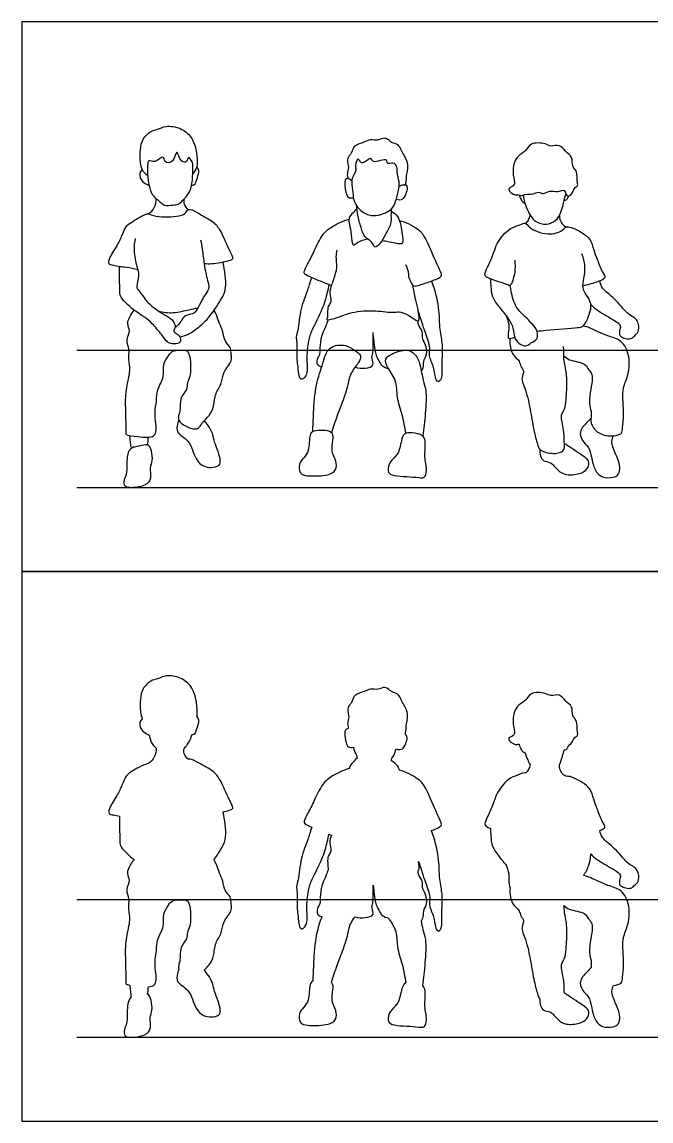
# Model space of a CAD drawing. Header units: millimetres. Extents: x 11.2 to 50.9, y -0.3 to 14.1.
# Drawn here: x 36.813 to 38.558, y 4.306 to 7.354 of the extents above; entities that cross this region are included whole.
import ezdxf

# ---------------------------------------------------------------- set-up
doc = ezdxf.new("R2010")
doc.units = ezdxf.units.MM
for name, color, linetype, true_color in [('AG-DIAGRAM', 7, 'Continuous', 0xfecc66), ('AG-GUIDE', 7, 'Continuous', 0xcccccc), ('AG-OUTLINE', 7, 'Continuous', 0x8000ff), ('AG-PEOPLE', 7, 'Continuous', 0x66ccff), ('X-VPRT', 6, 'Continuous', 0xff00ff)]:
    doc.layers.add(name, color=color, linetype=linetype, true_color=true_color)

msp = doc.modelspace()

# ---------------------------------------------------------------- linework, layer by layer
at = {"layer": 'AG-DIAGRAM'}
for p, q in [((36.9651, 6.0628), (42.6784, 6.0628)), ((36.9651, 4.5388), (42.6784, 4.5388))]:
    msp.add_line(p, q, dxfattribs=at)
at = {"layer": 'AG-GUIDE'}
for p, q in [((36.9651, 6.4438), (42.6784, 6.4438)), ((36.9651, 4.9198), (42.6784, 4.9198))]:
    msp.add_line(p, q, dxfattribs=at)
at = {"layer": 'AG-OUTLINE'}
for points, knots in [([(37.2977, 5.429), (37.2988, 5.4329), (37.3, 5.4437), (37.2965, 5.4775), (37.2842, 5.5125), (37.2537, 5.5373), (37.2127, 5.5438), (37.1895, 5.5312), (37.1695, 5.5286), (37.1457, 5.5053), (37.1409, 5.4765), (37.1392, 5.4447), (37.1441, 5.4267), (37.1466, 5.421)], [-3.782574, -3.782574, -3.782574, -3.782574, -3.591332, -3.237391, -2.87205, -2.503708, -2.126818, -1.827136, -1.562789, -1.231981, -0.908127, -0.549742, -0.329554, -0.329554, -0.329554, -0.329554]), ([(37.8759, 5.3785), (37.8767, 5.3817), (37.8785, 5.3881), (37.8787, 5.409), (37.8836, 5.4215), (37.882, 5.447), (37.8711, 5.4599), (37.8655, 5.4743), (37.8566, 5.4917), (37.8393, 5.4951), (37.8341, 5.5), (37.8186, 5.5132), (37.8008, 5.5001), (37.7786, 5.5066), (37.7635, 5.4957), (37.7342, 5.4902), (37.7289, 5.4687), (37.723, 5.4617), (37.7131, 5.4477), (37.7224, 5.4259), (37.7146, 5.4104), (37.7172, 5.3999), (37.7187, 5.395)], [-4.845303, -4.845303, -4.845303, -4.845303, -4.657264, -4.393961, -4.169919, -3.880712, -3.639126, -3.407072, -3.150603, -2.915829, -2.753703, -2.50971, -2.249322, -1.97958, -1.727648, -1.416131, -1.156879, -0.97655, -0.746001, -0.469339, -0.230647, 0, 0, 0, 0]), ([(38.3302, 5.3482), (38.3401, 5.3542), (38.3426, 5.3702), (38.3576, 5.3749), (38.3511, 5.3905), (38.3554, 5.4146), (38.3371, 5.4292), (38.3423, 5.4566), (38.3194, 5.4696), (38.306, 5.4923), (38.2786, 5.4826), (38.2658, 5.4942), (38.2217, 5.4968), (38.2124, 5.4703), (38.1819, 5.458), (38.1714, 5.414), (38.1813, 5.3861), (38.1775, 5.3731), (38.1541, 5.3673), (38.1813, 5.3465), (38.1888, 5.3514), (38.1918, 5.3508)], [-5.664921, -5.664921, -5.664921, -5.664921, -5.392186, -5.183311, -4.960277, -4.669351, -4.396467, -4.104273, -3.808198, -3.516708, -3.226038, -2.977277, -2.604825, -2.309432, -1.980004, -1.58843, -1.264408, -1.05933, -0.827809, -0.536085, -0.342319, -0.342319, -0.342319, -0.342319]), ([(37.2836, 5.3768), (37.2937, 5.3785), (37.2955, 5.3896), (37.3036, 5.4071), (37.3043, 5.4206), (37.2977, 5.429)], [0, 0, 0, 0, 0.329016, 0.757953, 1.130801, 1.130801, 1.130801, 1.130801]), ([(37.1466, 5.421), (37.1383, 5.4139), (37.1389, 5.3974), (37.148, 5.3842), (37.1657, 5.3763)], [0, 0, 0, 0, 0.496458, 1.035348, 1.035348, 1.035348, 1.035348]), ([(37.7187, 5.395), (37.7092, 5.3931), (37.7075, 5.3805), (37.7113, 5.3561), (37.7167, 5.3416), (37.7279, 5.3413), (37.7324, 5.3423)], [0.223399, 0.223399, 0.223399, 0.223399, 0.472793, 0.820338, 1.070205, 1.321319, 1.321319, 1.321319, 1.321319]), ([(37.1657, 5.3763), (37.1676, 5.3672), (37.1702, 5.3544), (37.1812, 5.3434), (37.1849, 5.3401)], [-1.1493438, -1.1493438, -1.1493438, -1.1493438, -0.835923, -0.6880699, -0.6880699, -0.6880699, -0.6880699]), ([(37.2628, 5.3392), (37.2654, 5.342), (37.2749, 5.3533), (37.2801, 5.3621), (37.2836, 5.3768)], [-5.5698256, -5.5698256, -5.5698256, -5.5698256, -5.4456988, -5.0950611, -5.0950611, -5.0950611, -5.0950611]), ([(37.8509, 5.338), (37.8674, 5.332), (37.8765, 5.3494), (37.8817, 5.3639), (37.8817, 5.3747), (37.8759, 5.3785)], [-1.443691, -1.443691, -1.443691, -1.443691, -1.013698, -0.6317, -0.320179, -0.320179, -0.320179, -0.320179]), ([(37.1849, 5.3401), (37.1851, 5.3318), (37.182, 5.3145), (37.1705, 5.3021), (37.164, 5.2974)], [-0.59483, -0.59483, -0.59483, -0.59483, -0.2945496, 0, 0, 0, 0]), ([(37.2734, 5.3093), (37.2687, 5.3133), (37.2613, 5.3243), (37.2618, 5.3345), (37.2628, 5.3392)], [-0.4864304, -0.4864304, -0.4864304, -0.4864304, -0.227771, 0, 0, 0, 0]), ([(37.7324, 5.3423), (37.7326, 5.3414), (37.734, 5.3333), (37.737, 5.3255), (37.742, 5.3187)], [-1.9935633, -1.9935633, -1.9935633, -1.9935633, -1.958557, -1.6760605, -1.6760605, -1.6760605, -1.6760605]), ([(37.8385, 5.3123), (37.8447, 5.3183), (37.8473, 5.3261), (37.8504, 5.3361), (37.8509, 5.338)], [-0.6115388, -0.6115388, -0.6115388, -0.6115388, -0.3280398, -0.2648799, -0.2648799, -0.2648799, -0.2648799]), ([(38.1918, 5.3508), (38.193, 5.346), (38.197, 5.3376), (38.2025, 5.3288), (38.2062, 5.3284), (38.2078, 5.3283)], [0, 0, 0, 0, 0.2270829, 0.4103422, 0.5398018, 0.5398018, 0.5398018, 0.5398018]), ([(38.3039, 5.2936), (38.312, 5.3126), (38.3145, 5.3257), (38.3168, 5.3354), (38.3169, 5.3357)], [1.5988351, 1.5988351, 1.5988351, 1.5988351, 2.0406293, 2.0572109, 2.0572109, 2.0572109, 2.0572109]), ([(38.3169, 5.3357), (38.3188, 5.3355), (38.3233, 5.3356), (38.3274, 5.3425), (38.3294, 5.3462), (38.3302, 5.3482)], [0, 0, 0, 0, 0.1427889, 0.3037351, 0.4549068, 0.4549068, 0.4549068, 0.4549068]), ([(37.3709, 5.1638), (37.3766, 5.165), (37.3899, 5.168), (37.4021, 5.1728), (37.386, 5.198), (37.3651, 5.2517), (37.3446, 5.2759), (37.3236, 5.2871), (37.2988, 5.3018), (37.2795, 5.3116), (37.2734, 5.3093)], [-6.768325, -6.768325, -6.768325, -6.768325, -6.623519, -6.40362, -6.106938, -5.634328, -5.295969, -5.00789, -4.669444, -4.375644, -4.375644, -4.375644, -4.375644]), ([(37.7423, 5.312), (37.7383, 5.3086), (37.7315, 5.3012), (37.7227, 5.2919), (37.7202, 5.2832)], [0, 0, 0, 0, 0.2569661, 0.5324041, 0.5324041, 0.5324041, 0.5324041]), ([(37.8603, 5.2787), (37.8587, 5.2834), (37.8539, 5.2934), (37.8443, 5.3013), (37.8381, 5.3049)], [-0.4419977, -0.4419977, -0.4419977, -0.4419977, -0.2752986, 0, 0, 0, 0]), ([(38.2078, 5.3283), (38.21, 5.3211), (38.2148, 5.309), (38.2205, 5.2979), (38.2232, 5.2936)], [0.1917462, 0.1917462, 0.1917462, 0.1917462, 0.3921904, 0.5369844, 0.5369844, 0.5369844, 0.5369844]), ([(37.164, 5.2974), (37.1459, 5.2923), (37.1139, 5.2743), (37.1012, 5.2635), (37.0913, 5.2395), (37.0793, 5.2122), (37.0573, 5.1801), (37.0504, 5.1569), (37.0672, 5.1549), (37.078, 5.152), (37.0837, 5.1511)], [-3.194095, -3.194095, -3.194095, -3.194095, -2.758805, -2.481193, -2.165146, -1.801553, -1.386381, -1.106704, -0.876153, -0.601139, -0.601139, -0.601139, -0.601139]), ([(37.7202, 5.2832), (37.7041, 5.279), (37.6736, 5.264), (37.645, 5.2416), (37.6239, 5.1948), (37.6065, 5.1605), (37.595, 5.1382), (37.5956, 5.1307), (37.6083, 5.1245), (37.6166, 5.1209)], [-2.754873, -2.754873, -2.754873, -2.754873, -2.336852, -1.981956, -1.563034, -1.184058, -0.901021, -0.74564, -0.537655, -0.537655, -0.537655, -0.537655]), ([(37.9489, 5.1115), (37.9606, 5.1156), (37.9797, 5.1225), (37.9737, 5.1393), (37.9599, 5.1668), (37.9334, 5.2337), (37.9119, 5.2559), (37.8781, 5.2747), (37.8603, 5.2787)], [1.636246, 1.636246, 1.636246, 1.636246, 1.956243, 2.162777, 2.498437, 2.996249, 3.333527, 3.771346, 3.771346, 3.771346, 3.771346]), ([(38.2232, 5.2936), (38.222, 5.289), (38.2183, 5.2802), (38.2134, 5.274), (38.2107, 5.2712)], [-0.4256989, -0.4256989, -0.4256989, -0.4256989, -0.2023702, 0, 0, 0, 0]), ([(38.3244, 5.2618), (38.3207, 5.2629), (38.3131, 5.2662), (38.3055, 5.2798), (38.304, 5.2889), (38.3039, 5.2936)], [-0.6508971, -0.6508971, -0.6508971, -0.6508971, -0.4487711, -0.2208544, 0, 0, 0, 0]), ([(38.2107, 5.2712), (38.2054, 5.2729), (38.1934, 5.2659), (38.1667, 5.2592), (38.147, 5.2379), (38.1296, 5.2157), (38.1227, 5.1913), (38.1055, 5.1511), (38.0945, 5.1301), (38.0994, 5.1235), (38.1125, 5.117)], [-3.802528, -3.802528, -3.802528, -3.802528, -3.556315, -3.224885, -2.888102, -2.561561, -2.24241, -1.82261, -1.531818, -1.321616, -1.321616, -1.321616, -1.321616]), ([(38.4161, 5.1116), (38.4262, 5.116), (38.4335, 5.1207), (38.4208, 5.1389), (38.4083, 5.1723), (38.3989, 5.1975), (38.3907, 5.2286), (38.3675, 5.2454), (38.34, 5.26), (38.3279, 5.2626), (38.3244, 5.2618)], [-7.437374, -7.437374, -7.437374, -7.437374, -7.231304, -6.972313, -6.603247, -6.281144, -5.947411, -5.623596, -5.274708, -5.075808, -5.075808, -5.075808, -5.075808]), ([(37.3455, 5.0301), (37.3522, 5.0395), (37.3671, 5.0623), (37.378, 5.0854), (37.379, 5.1189), (37.3735, 5.1482), (37.3714, 5.1607), (37.3709, 5.1638)], [1.217147, 1.217147, 1.217147, 1.217147, 1.477963, 1.812908, 2.154382, 2.510167, 2.636803, 2.636803, 2.636803, 2.636803]), ([(37.0837, 5.1511), (37.0834, 5.1438), (37.0826, 5.1297), (37.0845, 5.089), (37.0831, 5.0655), (37.1102, 5.0413), (37.1237, 5.0309)], [-7.505659, -7.505659, -7.505659, -7.505659, -7.224566, -6.848751, -6.555649, -6.151472, -6.151472, -6.151472, -6.151472]), ([(37.6166, 5.1209), (37.612, 5.1063), (37.6051, 5.082), (37.5854, 5.0367), (37.5809, 4.9762), (37.5733, 4.9569), (37.5773, 4.9393), (37.5749, 4.9072), (37.5789, 4.8718), (37.583, 4.831), (37.6074, 4.8501), (37.6013, 4.8938), (37.606, 4.9454), (37.617, 4.9767), (37.6472, 5.0325), (37.6587, 5.0747), (37.6631, 5.0945), (37.6643, 5.1013)], [-5.463377, -5.463377, -5.463377, -5.463377, -5.180614, -4.729973, -4.261245, -3.994749, -3.749494, -3.41153, -3.025686, -2.693296, -2.44228, -2.038315, -1.604623, -1.255703, -0.776192, -0.349937, -0.12755, -0.12755, -0.12755, -0.12755]), ([(37.6711, 5.0987), (37.6689, 5.0924), (37.6641, 5.0768), (37.6727, 5.0576), (37.6654, 5.046), (37.659, 5.034), (37.6615, 5.017), (37.6624, 5.0041)], [1.193562, 1.193562, 1.193562, 1.193562, 1.500257, 1.816495, 2.059359, 2.318442, 2.651909, 2.651909, 2.651909, 2.651909]), ([(37.9127, 5.0258), (37.9196, 5.0069), (37.9305, 4.9702), (37.9476, 4.9271), (37.9398, 4.9042), (37.957, 4.8723), (37.9582, 4.8462), (37.9659, 4.8297), (37.9769, 4.8379), (37.9776, 4.8565), (37.9777, 4.8997), (37.9801, 4.9354), (37.9699, 4.9785), (37.9709, 5.0393), (37.9575, 5.0877), (37.9489, 5.1115)], [-4.540504, -4.540504, -4.540504, -4.540504, -4.080336, -3.688314, -3.411104, -3.065277, -2.751419, -2.533946, -2.367832, -2.085377, -1.693403, -1.361638, -0.978447, -0.515524, 0, 0, 0, 0]), ([(38.1125, 5.117), (38.1128, 5.1098), (38.1138, 5.0903), (38.1158, 5.0681), (38.1351, 5.0397), (38.1501, 5.0232), (38.1564, 5.0151)], [0.522916, 0.522916, 0.522916, 0.522916, 0.700472, 1.005331, 1.34049, 1.644088, 1.644088, 1.644088, 1.644088]), ([(38.3909, 5.0465), (38.3964, 5.0411), (38.4068, 5.0304), (38.4496, 5.0064), (38.4665, 4.9964), (38.4749, 4.987), (38.4705, 4.9741), (38.4694, 4.9615), (38.4776, 4.9551), (38.4914, 4.9506), (38.5053, 4.9513), (38.5126, 4.9602), (38.5248, 4.97), (38.5243, 4.9917), (38.5184, 5.0038), (38.5076, 5.0133), (38.4896, 5.0217), (38.4593, 5.0634), (38.4212, 5.0888), (38.4177, 5.1047), (38.4161, 5.1116)], [0, 0, 0, 0, 0.285631, 0.697802, 0.965226, 1.155512, 1.367767, 1.571126, 1.750004, 1.976939, 2.190148, 2.385234, 2.612996, 2.878528, 3.094968, 3.309922, 3.567784, 3.994398, 4.39272, 4.665615, 4.665615, 4.665615, 4.665615]), ([(37.1237, 5.0309), (37.12, 5.0266), (37.114, 5.0179), (37.1003, 4.9922), (37.1152, 4.9741), (37.0981, 4.9472), (37.1117, 4.9224), (37.1059, 4.893), (37.1146, 4.8623), (37.0996, 4.8139), (37.0989, 4.763), (37.1016, 4.6935), (37.0998, 4.6853), (37.107, 4.6836), (37.1118, 4.6829)], [0, 0, 0, 0, 0.246353, 0.551924, 0.816581, 1.128236, 1.434108, 1.753662, 2.087277, 2.500838, 2.955675, 3.445731, 3.596364, 3.74684, 3.74684, 3.74684, 3.74684]), ([(37.3186, 4.7245), (37.3229, 4.7291), (37.3349, 4.7405), (37.3461, 4.7645), (37.3478, 4.8007), (37.3693, 4.8275), (37.3684, 4.8597), (37.398, 4.8883), (37.3919, 4.9131), (37.393, 4.9285), (37.3733, 4.9433), (37.3717, 4.972), (37.3604, 4.9924), (37.3533, 5.0179), (37.3481, 5.0261), (37.3455, 5.0301)], [10.94746, 10.94746, 10.94746, 10.94746, 11.169382, 11.490528, 11.847183, 12.188741, 12.520834, 12.888678, 13.176107, 13.401002, 13.681188, 13.994723, 14.289106, 14.593002, 14.819763, 14.819763, 14.819763, 14.819763]), ([(38.3704, 4.9875), (38.3762, 4.9932), (38.3865, 5.0163), (38.3908, 5.0314), (38.3909, 5.0465)], [4.2413163, 4.2413163, 4.2413163, 4.2413163, 4.6382314, 4.9750269, 4.9750269, 4.9750269, 4.9750269]), ([(37.6624, 5.0041), (37.6608, 4.9986), (37.6561, 4.9846), (37.6459, 4.9661), (37.6394, 4.9353), (37.6409, 4.9084), (37.6336, 4.9008), (37.6292, 4.8775), (37.6401, 4.8739), (37.6443, 4.8727)], [-1.78053, -1.78053, -1.78053, -1.78053, -1.59753, -1.302736, -0.967165, -0.670766, -0.478391, -0.21549, 0, 0, 0, 0]), ([(37.9208, 4.8612), (37.929, 4.8715), (37.9233, 4.8899), (37.9396, 4.9073), (37.9328, 4.9361), (37.922, 4.9541), (37.9265, 4.9713), (37.9105, 4.9903), (37.9118, 4.9976), (37.912, 5.001)], [0, 0, 0, 0, 0.298051, 0.60234, 0.941197, 1.23422, 1.494965, 1.802943, 2.008404, 2.008404, 2.008404, 2.008404]), ([(37.912, 5.001), (37.9154, 5.0022), (37.9146, 5.012), (37.9134, 5.0216), (37.9127, 5.0258)], [5.0505224, 5.0505224, 5.0505224, 5.0505224, 5.2627009, 5.4454538, 5.4454538, 5.4454538, 5.4454538]), ([(38.1564, 5.0151), (38.1611, 5.0005), (38.1661, 4.9859), (38.1618, 4.9672), (38.1673, 4.952)], [1.7436572, 1.7436572, 1.7436572, 1.7436572, 2.1873015, 2.6504248, 2.6504248, 2.6504248, 2.6504248]), ([(38.4542, 4.6822), (38.463, 4.6829), (38.4789, 4.6876), (38.4779, 4.7064), (38.4848, 4.7427), (38.4753, 4.8108), (38.4948, 4.8444), (38.5023, 4.9021), (38.4773, 4.9494), (38.4386, 4.9572), (38.3911, 4.9808), (38.3773, 4.9851), (38.3704, 4.9875)], [3.587189, 3.587189, 3.587189, 3.587189, 3.825921, 4.062343, 4.426234, 4.910417, 5.279375, 5.7216, 6.131842, 6.501036, 6.926839, 7.203446, 7.203446, 7.203446, 7.203446]), ([(37.7368, 4.8722), (37.746, 4.8694), (37.7638, 4.8689), (37.7928, 4.8751), (37.7813, 4.898), (37.7875, 4.911), (37.7867, 4.9402), (37.7872, 4.9546), (37.7873, 4.96)], [0, 0, 0, 0, 0.318223, 0.598655, 0.852874, 1.07804, 1.411747, 1.608243, 1.608243, 1.608243, 1.608243]), ([(37.7873, 4.96), (37.7888, 4.9467), (37.789, 4.9349), (37.794, 4.9051), (37.805, 4.8871), (37.8107, 4.8756), (37.8232, 4.8697), (37.8295, 4.8688)], [0, 0, 0, 0, 0.255358, 0.580725, 0.842619, 1.049046, 1.308194, 1.308194, 1.308194, 1.308194]), ([(38.1673, 4.952), (38.1664, 4.9459), (38.1661, 4.9336), (38.1716, 4.9065), (38.1946, 4.8906), (38.1948, 4.8749), (38.2089, 4.861), (38.1951, 4.8424), (38.2122, 4.8076), (38.2247, 4.7485), (38.2325, 4.6958), (38.2432, 4.6573), (38.2468, 4.6472), (38.2496, 4.6444)], [0, 0, 0, 0, 0.253102, 0.559057, 0.859774, 1.085564, 1.323756, 1.573746, 1.928134, 2.394483, 2.838335, 3.212193, 3.393918, 3.393918, 3.393918, 3.393918]), ([(37.1635, 4.6782), (37.1698, 4.6785), (37.1862, 4.6824), (37.1849, 4.7178), (37.1802, 4.7448), (37.1868, 4.7799), (37.186, 4.8103), (37.2097, 4.8454), (37.2015, 4.8795), (37.2199, 4.905), (37.2306, 4.9209), (37.2575, 4.9186), (37.2733, 4.9206), (37.2816, 4.8939), (37.281, 4.8464), (37.2704, 4.8295), (37.2719, 4.8089), (37.2493, 4.7895), (37.2525, 4.7525), (37.2484, 4.7416), (37.246, 4.7315), (37.2477, 4.7265)], [4.171092, 4.171092, 4.171092, 4.171092, 4.341007, 4.687041, 5.014448, 5.364763, 5.69558, 6.074454, 6.413648, 6.713755, 6.988724, 7.269752, 7.471458, 7.776438, 8.169861, 8.431336, 8.686153, 9.002183, 9.354643, 9.564713, 9.783305, 9.783305, 9.783305, 9.783305]), ([(38.3179, 4.6603), (38.3166, 4.6757), (38.3183, 4.6983), (38.3047, 4.7391), (38.3218, 4.7562), (38.3242, 4.8111), (38.3255, 4.8531), (38.3174, 4.8823), (38.3162, 4.9039)], [4.336102, 4.336102, 4.336102, 4.336102, 4.702063, 5.099261, 5.391898, 5.850771, 6.276056, 6.683625, 6.683625, 6.683625, 6.683625]), ([(38.3162, 4.9039), (38.3212, 4.8999), (38.3297, 4.8904), (38.3761, 4.8855), (38.381, 4.8684), (38.3942, 4.8581), (38.3964, 4.8334), (38.3878, 4.803), (38.3864, 4.7653), (38.3934, 4.7486), (38.392, 4.7359), (38.3916, 4.7312)], [0, 0, 0, 0, 0.259533, 0.645478, 0.877833, 1.107192, 1.389204, 1.729691, 2.088929, 2.357702, 2.529291, 2.529291, 2.529291, 2.529291]), ([(37.6443, 4.8727), (37.6393, 4.8573), (37.6262, 4.8202), (37.6217, 4.7461), (37.6201, 4.7113), (37.62, 4.6937)], [-1.330218, -1.330218, -1.330218, -1.330218, -0.951796, -0.429933, 0, 0, 0, 0]), ([(37.6712, 4.6911), (37.6765, 4.707), (37.6867, 4.7371), (37.7085, 4.7933), (37.7159, 4.8189), (37.7214, 4.851), (37.7327, 4.8669), (37.7368, 4.8722)], [-4.966844, -4.966844, -4.966844, -4.966844, -4.547364, -4.0949, -3.784543, -3.426615, -3.230009, -3.230009, -3.230009, -3.230009]), ([(37.8295, 4.8688), (37.8357, 4.8586), (37.8541, 4.8353), (37.8514, 4.7884), (37.8695, 4.7408), (37.8749, 4.7064), (37.8776, 4.6892)], [-1.595214, -1.595214, -1.595214, -1.595214, -1.25425, -0.849188, -0.428171, 0, 0, 0, 0]), ([(37.9246, 4.6818), (37.928, 4.7024), (37.9321, 4.7416), (37.9362, 4.8095), (37.9262, 4.8315), (37.9225, 4.8523), (37.9208, 4.8612)], [-4.871728, -4.871728, -4.871728, -4.871728, -4.402533, -3.926555, -3.612462, -3.379739, -3.379739, -3.379739, -3.379739]), ([(37.2477, 4.7265), (37.2461, 4.7228), (37.2438, 4.7152), (37.2397, 4.6873), (37.2804, 4.6724), (37.2914, 4.6174), (37.3154, 4.5971), (37.337, 4.5933), (37.3621, 4.5975), (37.3653, 4.6203), (37.3435, 4.6707), (37.3434, 4.6883), (37.3293, 4.7111), (37.3225, 4.7201), (37.3186, 4.7245)], [0, 0, 0, 0, 0.20907, 0.494569, 0.859715, 1.29867, 1.621673, 1.900641, 2.178545, 2.441252, 2.882324, 3.143038, 3.441067, 3.692532, 3.692532, 3.692532, 3.692532]), ([(38.3916, 4.7312), (38.3879, 4.7275), (38.3815, 4.7196), (38.3572, 4.6972), (38.3658, 4.6673), (38.386, 4.6527), (38.3936, 4.6234), (38.3959, 4.6038), (38.4096, 4.5718), (38.4367, 4.5635), (38.4684, 4.5696), (38.4723, 4.5904), (38.4693, 4.6125), (38.4511, 4.6501), (38.4487, 4.6658), (38.4517, 4.6773), (38.4542, 4.6822)], [0, 0, 0, 0, 0.235007, 0.559757, 0.865379, 1.158815, 1.473301, 1.744188, 2.077889, 2.386796, 2.70278, 2.948378, 3.233995, 3.613845, 3.851601, 4.090691, 4.090691, 4.090691, 4.090691]), ([(37.1118, 4.6829), (37.1125, 4.6773), (37.1139, 4.666), (37.1149, 4.6555), (37.1154, 4.6503)], [-0.4858023, -0.4858023, -0.4858023, -0.4858023, -0.2385752, 0, 0, 0, 0]), ([(37.1614, 4.6574), (37.162, 4.6613), (37.1628, 4.6673), (37.1633, 4.675), (37.1635, 4.6782)], [0, 0, 0, 0, 0.2061521, 0.3431244, 0.3431244, 0.3431244, 0.3431244]), ([(37.62, 4.6937), (37.6156, 4.6918), (37.6092, 4.6835), (37.6109, 4.6403), (37.5948, 4.622), (37.5792, 4.605), (37.5832, 4.5786), (37.5985, 4.5695), (37.6566, 4.571), (37.6689, 4.5768), (37.6733, 4.5794)], [-2.375912, -2.375912, -2.375912, -2.375912, -2.170585, -1.789954, -1.497895, -1.221819, -0.94024, -0.7006, -0.254543, 0, 0, 0, 0]), ([(37.6733, 4.5794), (37.6771, 4.5816), (37.6857, 4.5877), (37.6859, 4.6141), (37.6697, 4.6383), (37.6757, 4.6688), (37.6769, 4.6837), (37.6712, 4.6911)], [-4.409678, -4.409678, -4.409678, -4.409678, -4.184328, -3.884236, -3.553304, -3.212818, -2.946472, -2.946472, -2.946472, -2.946472]), ([(37.8776, 4.6892), (37.8695, 4.6824), (37.8646, 4.667), (37.8579, 4.6285), (37.8327, 4.613), (37.826, 4.5842), (37.8328, 4.5764), (37.8399, 4.574)], [-1.58536, -1.58536, -1.58536, -1.58536, -1.303441, -0.911432, -0.571025, -0.251841, 0, 0, 0, 0]), ([(37.8399, 4.574), (37.8544, 4.5693), (37.9051, 4.5693), (37.9309, 4.5625), (37.9376, 4.5887), (37.9279, 4.6241), (37.9338, 4.6595), (37.93, 4.6756), (37.9246, 4.6818)], [-4.250587, -4.250587, -4.250587, -4.250587, -3.760835, -3.471663, -3.201705, -2.830907, -2.468136, -2.197481, -2.197481, -2.197481, -2.197481]), ([(37.1154, 4.6503), (37.11, 4.6452), (37.1029, 4.6215), (37.107, 4.5821), (37.0953, 4.5597), (37.0958, 4.5418), (37.1127, 4.5365), (37.1566, 4.5416), (37.1728, 4.5629), (37.1658, 4.593), (37.1756, 4.6132), (37.1718, 4.6395), (37.1667, 4.6545), (37.1614, 4.6574)], [0.11726, 0.11726, 0.11726, 0.11726, 0.434955, 0.826167, 1.135633, 1.414023, 1.648763, 2.044715, 2.374191, 2.702888, 2.987229, 3.303673, 3.567998, 3.567998, 3.567998, 3.567998]), ([(38.2496, 4.6444), (38.2489, 4.6383), (38.2506, 4.6263), (38.2591, 4.6102), (38.2814, 4.6112), (38.2992, 4.585), (38.3227, 4.5717), (38.3598, 4.5754), (38.3816, 4.588), (38.3894, 4.6095), (38.3741, 4.624), (38.355, 4.6352), (38.3324, 4.6518), (38.3227, 4.6575), (38.3179, 4.6603)], [0, 0, 0, 0, 0.253039, 0.487766, 0.746346, 1.068553, 1.373144, 1.727561, 2.021393, 2.278037, 2.531341, 2.817074, 3.128398, 3.371724, 3.371724, 3.371724, 3.371724])]:
    msp.add_open_spline(points, degree=3, knots=knots, dxfattribs=at)
for points in [[(37.742, 5.3187), (37.7421, 5.3165), (37.7422, 5.3142), (37.7423, 5.312)], [(37.8381, 5.3049), (37.8382, 5.3074), (37.8384, 5.3098), (37.8385, 5.3123)], [(37.6643, 5.1013), (37.6665, 5.1005), (37.6687, 5.0996), (37.6711, 5.0987)]]:
    msp.add_open_spline(points, degree=3, dxfattribs=at)
at = {"layer": 'AG-PEOPLE'}
for points, knots in [([(37.1611, 6.9279), (37.1569, 6.9308), (37.1483, 6.9376), (37.1391, 6.9653), (37.1409, 7.0005), (37.1457, 7.0293), (37.1695, 7.0526), (37.1895, 7.0552), (37.2127, 7.0678), (37.2537, 7.0613), (37.2842, 7.0365), (37.2965, 7.0015), (37.3001, 6.9659), (37.2979, 6.9503), (37.2911, 6.9377), (37.2866, 6.9326)], [0, 0, 0, 0, 0.233275, 0.549742, 0.908127, 1.231981, 1.562789, 1.827136, 2.126818, 2.503708, 2.87205, 3.237391, 3.591332, 3.829088, 4.098898, 4.098898, 4.098898, 4.098898]), ([(37.7187, 6.919), (37.7172, 6.9239), (37.7146, 6.9344), (37.7224, 6.9499), (37.7131, 6.9717), (37.723, 6.9857), (37.7289, 6.9927), (37.7342, 7.0142), (37.7635, 7.0197), (37.7786, 7.0306), (37.8008, 7.0241), (37.8186, 7.0372), (37.8341, 7.024), (37.8393, 7.0191), (37.8566, 7.0157), (37.8655, 6.9983), (37.8711, 6.9839), (37.882, 6.971), (37.8836, 6.9455), (37.8787, 6.933), (37.8785, 6.9121), (37.8767, 6.9057), (37.8759, 6.9025)], [0, 0, 0, 0, 0.230647, 0.469339, 0.746001, 0.97655, 1.156879, 1.416131, 1.727648, 1.97958, 2.249322, 2.50971, 2.753703, 2.915829, 3.150603, 3.407072, 3.639126, 3.880712, 4.169919, 4.393961, 4.657264, 4.845303, 4.845303, 4.845303, 4.845303]), ([(38.208, 6.8758), (38.2048, 6.8741), (38.1977, 6.8698), (38.1913, 6.877), (38.1813, 6.8705), (38.1541, 6.8913), (38.1775, 6.8971), (38.1813, 6.9101), (38.1714, 6.938), (38.1819, 6.982), (38.2124, 6.9943), (38.2217, 7.0208), (38.2658, 7.0182), (38.2786, 7.0066), (38.306, 7.0163), (38.3194, 6.9936), (38.3423, 6.9806), (38.3371, 6.9532), (38.3554, 6.9386), (38.3511, 6.9145), (38.3576, 6.8989), (38.3426, 6.8942), (38.3391, 6.8713), (38.3206, 6.8715), (38.3201, 6.892), (38.2977, 6.8804), (38.2763, 6.8883), (38.259, 6.8739), (38.2463, 6.8855), (38.2301, 6.8741), (38.2199, 6.8779), (38.208, 6.8758)], [0, 0, 0, 0, 0.198933, 0.3594, 0.554059, 0.847129, 1.079717, 1.285741, 1.611257, 2.004636, 2.335583, 2.632339, 3.006508, 3.256416, 3.548427, 3.84126, 4.1387, 4.432242, 4.706384, 4.998652, 5.222715, 5.432553, 5.706545, 5.91621, 6.137582, 6.398716, 6.687135, 6.947124, 7.166054, 7.417744, 7.641807, 7.641807, 7.641807, 7.641807]), ([(37.2311, 6.8462), (37.2242, 6.8458), (37.2075, 6.8434), (37.1985, 6.8539), (37.1712, 6.8732), (37.1657, 6.9005), (37.1594, 6.9305), (37.1614, 6.9593), (37.1637, 6.9727), (37.182, 6.9604), (37.2068, 6.9882), (37.2068, 6.962), (37.2356, 6.9627), (37.2414, 7.0089), (37.2518, 6.9634), (37.2716, 6.9641), (37.2739, 6.985), (37.2847, 6.9663), (37.2875, 6.9584), (37.2869, 6.9358), (37.2848, 6.8942), (37.272, 6.8723), (37.2468, 6.8456), (37.2368, 6.8465), (37.2311, 6.8462)], [0, 0, 0, 0, 0.28194, 0.499868, 0.835923, 1.149488, 1.485853, 1.812486, 1.987754, 2.228319, 2.531488, 2.753876, 3.023665, 3.330125, 3.64373, 3.867025, 4.076028, 4.29795, 4.484331, 4.762792, 5.148518, 5.459675, 5.80639, 6.038237, 6.038237, 6.038237, 6.038237]), ([(37.2836, 6.9008), (37.2937, 6.9025), (37.2955, 6.9136), (37.3036, 6.9311), (37.3043, 6.9446), (37.2977, 6.953)], [0, 0, 0, 0, 0.329016, 0.757953, 1.130801, 1.130801, 1.130801, 1.130801]), ([(37.8575, 6.8862), (37.8555, 6.8766), (37.8492, 6.8561), (37.8419, 6.8335), (37.7998, 6.8141), (37.7668, 6.8186), (37.7402, 6.8412), (37.7316, 6.8635), (37.731, 6.8874), (37.7254, 6.9164), (37.7347, 6.9312), (37.7406, 6.9436), (37.7359, 6.9556), (37.7451, 6.9794), (37.7513, 6.9643), (37.7622, 6.9605), (37.7808, 6.982), (37.7856, 6.9626), (37.8068, 6.9698), (37.8269, 6.9739), (37.8242, 6.9576), (37.8438, 6.9665), (37.855, 6.9519), (37.8526, 6.9371), (37.8607, 6.9099), (37.8592, 6.8947), (37.8575, 6.8862)], [0, 0, 0, 0, 0.32804, 0.611539, 0.997584, 1.337415, 1.676061, 1.958557, 2.249749, 2.566294, 2.808994, 3.016078, 3.23562, 3.483371, 3.665969, 3.85252, 4.124672, 4.318016, 4.586397, 4.828558, 5.000223, 5.230195, 5.457834, 5.685935, 5.994439, 6.286993, 6.286993, 6.286993, 6.286993]), ([(37.1466, 6.945), (37.1383, 6.9379), (37.1389, 6.9214), (37.148, 6.9082), (37.1657, 6.9003)], [0, 0, 0, 0, 0.496458, 1.035348, 1.035348, 1.035348, 1.035348]), ([(37.7279, 6.9114), (37.7262, 6.9143), (37.7215, 6.9189), (37.7098, 6.9213), (37.7075, 6.9045), (37.7113, 6.8801), (37.7167, 6.8656), (37.7279, 6.8653), (37.7324, 6.8663)], [0, 0, 0, 0, 0.186216, 0.360772, 0.578961, 0.883022, 1.101625, 1.321319, 1.321319, 1.321319, 1.321319]), ([(37.8591, 6.8969), (37.8615, 6.8992), (37.8669, 6.9027), (37.8817, 6.9035), (37.8817, 6.8879), (37.8765, 6.8734), (37.8674, 6.856), (37.8509, 6.862)], [0, 0, 0, 0, 0.240682, 0.498115, 0.760299, 1.081798, 1.443691, 1.443691, 1.443691, 1.443691]), ([(37.164, 6.8214), (37.1705, 6.8261), (37.182, 6.8385), (37.1851, 6.8558), (37.1849, 6.8641)], [0, 0, 0, 0, 0.2945496, 0.59483, 0.59483, 0.59483, 0.59483]), ([(37.2628, 6.8632), (37.2618, 6.8585), (37.2613, 6.8483), (37.2687, 6.8373), (37.2734, 6.8333)], [0, 0, 0, 0, 0.227771, 0.4864304, 0.4864304, 0.4864304, 0.4864304]), ([(38.1918, 6.8748), (38.193, 6.87), (38.197, 6.8616), (38.2025, 6.8528), (38.2062, 6.8524), (38.2078, 6.8523)], [0, 0, 0, 0, 0.2270829, 0.4103422, 0.5398018, 0.5398018, 0.5398018, 0.5398018]), ([(38.2032, 6.8734), (38.205, 6.8589), (38.2143, 6.8313), (38.234, 6.7984), (38.2679, 6.7895), (38.2944, 6.8019), (38.3099, 6.8252), (38.3163, 6.8588), (38.32, 6.8712), (38.3216, 6.8775)], [0, 0, 0, 0, 0.39219, 0.751533, 1.083289, 1.391007, 1.701242, 2.044334, 2.305997, 2.305997, 2.305997, 2.305997]), ([(38.3169, 6.8597), (38.3188, 6.8595), (38.3233, 6.8596), (38.3274, 6.8665), (38.3294, 6.8702), (38.3302, 6.8722)], [0, 0, 0, 0, 0.1427889, 0.3037351, 0.4549068, 0.4549068, 0.4549068, 0.4549068]), ([(37.134, 6.6668), (37.1238, 6.6695), (37.1031, 6.6738), (37.0841, 6.6744), (37.0672, 6.6789), (37.0504, 6.6809), (37.0573, 6.7041), (37.0793, 6.7362), (37.0913, 6.7635), (37.1012, 6.7875), (37.1139, 6.7983), (37.1542, 6.8209), (37.1628, 6.823), (37.1858, 6.8114), (37.2484, 6.8138), (37.2683, 6.8234), (37.2735, 6.8387), (37.2988, 6.8258), (37.3236, 6.8111), (37.3446, 6.7999), (37.3651, 6.7757), (37.386, 6.722), (37.4021, 6.6968), (37.3849, 6.69), (37.3391, 6.6817), (37.3256, 6.6827), (37.3185, 6.6831)], [0, 0, 0, 0, 0.338497, 0.601139, 0.854717, 1.067298, 1.325176, 1.707987, 2.04324, 2.334653, 2.590626, 2.991989, 3.163035, 3.453887, 3.93243, 4.206811, 4.404357, 4.694632, 5.029016, 5.313638, 5.647937, 6.114875, 6.407996, 6.625257, 7.035788, 7.313964, 7.313964, 7.313964, 7.313964]), ([(37.7423, 6.836), (37.7383, 6.8326), (37.7315, 6.8252), (37.7182, 6.8111), (37.7213, 6.7914), (37.7271, 6.7666), (37.7288, 6.7286), (37.7436, 6.7451), (37.7638, 6.7508), (37.7717, 6.7521)], [0, 0, 0, 0, 0.233369, 0.483514, 0.731524, 1.043725, 1.356446, 1.566065, 1.856484, 1.856484, 1.856484, 1.856484]), ([(37.7913, 6.73), (37.7883, 6.7356), (37.7816, 6.747), (37.7622, 6.7563), (37.7532, 6.7846), (37.7434, 6.8181), (37.7423, 6.8346), (37.742, 6.8427)], [0, 0, 0, 0, 0.257546, 0.520859, 0.83769, 1.18935, 1.482108, 1.482108, 1.482108, 1.482108]), ([(37.7913, 6.73), (37.7968, 6.7321), (37.809, 6.7377), (37.8206, 6.7647), (37.8394, 6.7927), (37.8368, 6.8171), (37.8382, 6.8299), (37.8385, 6.8363)], [0, 0, 0, 0, 0.250225, 0.567785, 0.910735, 1.196293, 1.45443, 1.45443, 1.45443, 1.45443]), ([(37.8381, 6.8289), (37.8443, 6.8253), (37.8566, 6.8151), (37.8641, 6.7923), (37.8721, 6.7412), (37.8656, 6.7377), (37.8471, 6.7403), (37.8283, 6.7449), (37.8175, 6.7462), (37.8121, 6.7468)], [0, 0, 0, 0, 0.275299, 0.571262, 0.949435, 1.154135, 1.392603, 1.658285, 1.896306, 1.896306, 1.896306, 1.896306]), ([(37.6711, 6.6227), (37.6609, 6.6266), (37.644, 6.6342), (37.5958, 6.6524), (37.595, 6.6622), (37.6065, 6.6845), (37.6239, 6.7188), (37.645, 6.7656), (37.6736, 6.788), (37.7041, 6.803), (37.7202, 6.8072)], [0, 0, 0, 0, 0.338275, 0.74564, 0.901021, 1.184058, 1.563034, 1.981956, 2.336852, 2.754873, 2.754873, 2.754873, 2.754873]), ([(37.8769, 6.6815), (37.8786, 6.6777), (37.8813, 6.6698), (37.8854, 6.6595), (37.8843, 6.6464), (37.8899, 6.6395), (37.8961, 6.6192), (37.9134, 6.6233), (37.9464, 6.6346), (37.9798, 6.6463), (37.9737, 6.6633), (37.9599, 6.6908), (37.9334, 6.7577), (37.9119, 6.7799), (37.8781, 6.7987), (37.8603, 6.8027)], [0, 0, 0, 0, 0.209143, 0.407272, 0.612186, 0.791952, 1.042017, 1.261462, 1.627388, 1.956243, 2.162777, 2.498437, 2.996249, 3.333527, 3.771346, 3.771346, 3.771346, 3.771346]), ([(38.2107, 6.7952), (38.2134, 6.798), (38.2183, 6.8042), (38.222, 6.813), (38.2232, 6.8176)], [0, 0, 0, 0, 0.2023702, 0.4256989, 0.4256989, 0.4256989, 0.4256989]), ([(38.3039, 6.8176), (38.304, 6.8129), (38.3055, 6.8038), (38.3131, 6.7902), (38.3207, 6.7869), (38.3244, 6.7858)], [0, 0, 0, 0, 0.2208544, 0.4487711, 0.6508971, 0.6508971, 0.6508971, 0.6508971]), ([(38.1801, 6.6935), (38.1808, 6.6805), (38.1817, 6.6556), (38.1731, 6.6352), (38.1716, 6.6272), (38.1657, 6.6224), (38.1588, 6.6254), (38.143, 6.6323), (38.1034, 6.6422), (38.0945, 6.6541), (38.1055, 6.6751), (38.1227, 6.7153), (38.1296, 6.7397), (38.147, 6.7619), (38.1667, 6.7832), (38.1934, 6.7899), (38.2105, 6.7999), (38.2191, 6.7806), (38.2713, 6.7599), (38.3121, 6.7731), (38.3215, 6.7878), (38.3389, 6.7846), (38.3675, 6.7694), (38.3907, 6.7526), (38.3989, 6.7215), (38.4083, 6.6963), (38.4208, 6.6629), (38.4335, 6.6447), (38.4205, 6.6364), (38.3875, 6.6258), (38.3756, 6.623), (38.3693, 6.6216)], [0, 0, 0, 0, 0.368972, 0.655141, 0.775831, 0.775831, 0.775831, 1.039015, 1.422443, 1.620927, 1.895507, 2.291904, 2.593263, 2.901599, 3.219607, 3.53256, 3.765047, 4.000591, 4.43808, 4.817226, 5.041554, 5.269531, 5.609339, 5.924727, 6.249774, 6.563494, 6.922955, 7.175205, 7.375912, 7.725786, 7.986892, 7.986892, 7.986892, 7.986892]), ([(37.127, 6.7534), (37.1247, 6.7425), (37.1213, 6.7208), (37.1306, 6.6752), (37.1398, 6.6517), (37.1286, 6.6205), (37.1352, 6.6109), (37.1517, 6.5894), (37.1619, 6.5744), (37.1965, 6.5467), (37.2251, 6.5346), (37.2387, 6.5155), (37.238, 6.5049), (37.2304, 6.4971), (37.2428, 6.488), (37.2495, 6.4853), (37.2557, 6.4684), (37.2449, 6.4598), (37.225, 6.4618), (37.2153, 6.4657), (37.2001, 6.4873), (37.1747, 6.5177), (37.1552, 6.5343), (37.1277, 6.5501), (37.083, 6.5886), (37.0845, 6.613), (37.0826, 6.6537), (37.0834, 6.6678), (37.0837, 6.6751)], [0, 0, 0, 0, 0.346784, 0.749244, 1.057419, 1.381946, 1.581203, 1.884091, 2.150346, 2.542772, 2.885992, 3.161589, 3.3469, 3.518168, 3.727928, 3.898334, 4.130294, 4.330509, 4.592473, 4.782338, 5.083511, 5.466368, 5.765338, 6.109393, 6.555649, 6.848751, 7.224566, 7.505659, 7.505659, 7.505659, 7.505659]), ([(37.3085, 6.7501), (37.31, 6.7412), (37.3131, 6.7237), (37.3182, 6.6831), (37.3224, 6.6584), (37.3271, 6.6375), (37.334, 6.6144), (37.3196, 6.5991), (37.297, 6.5509), (37.2866, 6.5435), (37.2644, 6.5417), (37.2545, 6.5241), (37.246, 6.513), (37.2403, 6.5084), (37.2374, 6.5063)], [0, 0, 0, 0, 0.312789, 0.694578, 0.996921, 1.275832, 1.551399, 1.825841, 2.258869, 2.472126, 2.737984, 3.000758, 3.225671, 3.420723, 3.420723, 3.420723, 3.420723]), ([(37.6867, 6.7213), (37.6853, 6.7151), (37.6822, 6.7022), (37.6883, 6.674), (37.6773, 6.6407), (37.6721, 6.6255), (37.6637, 6.6016), (37.6727, 6.5816), (37.6654, 6.57), (37.659, 6.558), (37.6623, 6.5358), (37.6538, 6.5246), (37.6942, 6.5354), (37.7214, 6.5487), (37.785, 6.5565), (37.838, 6.5465), (37.8594, 6.5519), (37.8854, 6.5424), (37.916, 6.5176), (37.9145, 6.5384), (37.9119, 6.556), (37.9082, 6.5719), (37.9036, 6.5874), (37.8993, 6.611), (37.8978, 6.6231)], [0, 0, 0, 0, 0.257123, 0.574345, 0.919302, 1.16227, 1.452134, 1.718751, 1.923508, 2.141938, 2.423081, 2.574223, 2.904688, 3.257003, 3.727524, 4.161209, 4.426302, 4.746051, 5.069896, 5.271666, 5.534883, 5.768822, 6.007034, 6.364141, 6.364141, 6.364141, 6.364141]), ([(38.2418, 6.4964), (38.2495, 6.4973), (38.2868, 6.5009), (38.3518, 6.506), (38.372, 6.5078), (38.3865, 6.5403), (38.3926, 6.5618), (38.3895, 6.582), (38.375, 6.6021), (38.3674, 6.6163), (38.372, 6.6442), (38.377, 6.6773), (38.3708, 6.7), (38.3665, 6.7106)], [3.281314, 3.281314, 3.281314, 3.281314, 3.437839, 3.99047, 4.241316, 4.577169, 4.862151, 5.122931, 5.414119, 5.647186, 5.953607, 6.299405, 6.646723, 6.646723, 6.646723, 6.646723]), ([(37.2507, 6.4807), (37.2582, 6.4821), (37.2735, 6.4853), (37.309, 6.5115), (37.3315, 6.5331), (37.3649, 6.5816), (37.378, 6.6094), (37.379, 6.6429), (37.3735, 6.6722), (37.3714, 6.6847), (37.3709, 6.6878)], [0, 0, 0, 0, 0.288208, 0.675248, 1.02431, 1.477963, 1.812908, 2.154382, 2.510167, 2.636803, 2.636803, 2.636803, 2.636803]), ([(37.6643, 6.6253), (37.6631, 6.6185), (37.6587, 6.5987), (37.6472, 6.5565), (37.617, 6.5007), (37.606, 6.4694), (37.6013, 6.4178), (37.6074, 6.3741), (37.583, 6.355), (37.5789, 6.3958), (37.5749, 6.4312), (37.5773, 6.4633), (37.5733, 6.4809), (37.5809, 6.5002), (37.5854, 6.5607), (37.6051, 6.606), (37.612, 6.6303), (37.6166, 6.6449)], [0.12755, 0.12755, 0.12755, 0.12755, 0.349937, 0.776192, 1.255703, 1.604623, 2.038315, 2.44228, 2.693296, 3.025686, 3.41153, 3.749494, 3.994749, 4.261245, 4.729973, 5.180614, 5.463377, 5.463377, 5.463377, 5.463377]), ([(37.9489, 6.6355), (37.9575, 6.6117), (37.9709, 6.5633), (37.9699, 6.5025), (37.9801, 6.4594), (37.9777, 6.4237), (37.9776, 6.3805), (37.9769, 6.3619), (37.9659, 6.3537), (37.9582, 6.3702), (37.957, 6.3963), (37.9398, 6.4282), (37.9476, 6.4511), (37.9305, 6.4942), (37.9196, 6.5309), (37.9127, 6.5498)], [0, 0, 0, 0, 0.515524, 0.978447, 1.361638, 1.693403, 2.085377, 2.367832, 2.533946, 2.751419, 3.065277, 3.411104, 3.688314, 4.080336, 4.540504, 4.540504, 4.540504, 4.540504]), ([(38.1125, 6.641), (38.1128, 6.6338), (38.1138, 6.6143), (38.1158, 6.5921), (38.1359, 6.5626), (38.159, 6.5376), (38.1735, 6.513), (38.1766, 6.4969), (38.1789, 6.4738), (38.1958, 6.4579), (38.2143, 6.4538), (38.2242, 6.4646), (38.2436, 6.473), (38.2438, 6.489), (38.2408, 6.5025), (38.2241, 6.5206), (38.2104, 6.5355), (38.1804, 6.5623), (38.1722, 6.5956), (38.1684, 6.6174), (38.1676, 6.6221)], [0.522916, 0.522916, 0.522916, 0.522916, 0.700472, 1.005331, 1.34049, 1.682399, 1.982455, 2.214286, 2.484213, 2.755911, 2.988478, 3.202076, 3.455509, 3.667675, 3.880245, 4.157841, 4.421764, 4.774122, 5.168739, 5.277431, 5.277431, 5.277431, 5.277431]), ([(38.3909, 6.5705), (38.3964, 6.5651), (38.4068, 6.5544), (38.4496, 6.5304), (38.4665, 6.5204), (38.4749, 6.511), (38.4705, 6.4981), (38.4694, 6.4855), (38.4776, 6.4791), (38.4914, 6.4746), (38.5053, 6.4753), (38.5126, 6.4842), (38.5248, 6.494), (38.5243, 6.5157), (38.5184, 6.5278), (38.5076, 6.5373), (38.4896, 6.5457), (38.4593, 6.5874), (38.4212, 6.6128), (38.4177, 6.6287), (38.4161, 6.6356)], [0, 0, 0, 0, 0.285631, 0.697802, 0.965226, 1.155512, 1.367767, 1.571126, 1.750004, 1.976939, 2.190148, 2.385234, 2.612996, 2.878528, 3.094968, 3.309922, 3.567784, 3.994398, 4.39272, 4.665615, 4.665615, 4.665615, 4.665615]), ([(37.1237, 6.5549), (37.12, 6.5506), (37.114, 6.5419), (37.1003, 6.5162), (37.1152, 6.4981), (37.0981, 6.4712), (37.1117, 6.4464), (37.1059, 6.417), (37.1146, 6.3863), (37.0996, 6.3379), (37.0989, 6.287), (37.1016, 6.2175), (37.0994, 6.2073), (37.1358, 6.205), (37.1866, 6.1968), (37.1849, 6.2418), (37.1802, 6.2688), (37.1868, 6.3039), (37.186, 6.3343), (37.2097, 6.3694), (37.2015, 6.4035), (37.2199, 6.429), (37.2306, 6.4449), (37.2575, 6.4426), (37.2733, 6.4446), (37.2816, 6.4179), (37.281, 6.3704), (37.2704, 6.3535), (37.2719, 6.3329), (37.2493, 6.3135), (37.2525, 6.2765), (37.2483, 6.2654), (37.2439, 6.2468), (37.2713, 6.2296), (37.2933, 6.2236), (37.3061, 6.2292), (37.3132, 6.2446), (37.3338, 6.2622), (37.3461, 6.2885), (37.3478, 6.3247), (37.3693, 6.3515), (37.3684, 6.3837), (37.398, 6.4123), (37.3919, 6.4371), (37.393, 6.4525), (37.3733, 6.4673), (37.3717, 6.496), (37.3604, 6.5164), (37.3533, 6.5419), (37.3481, 6.5501), (37.3455, 6.5541)], [0, 0, 0, 0, 0.246353, 0.551924, 0.816581, 1.128236, 1.434108, 1.753662, 2.087277, 2.500838, 2.955675, 3.445731, 3.596364, 3.942209, 4.341007, 4.687041, 5.014448, 5.364763, 5.69558, 6.074454, 6.413648, 6.713755, 6.988724, 7.269752, 7.471458, 7.776438, 8.169861, 8.431336, 8.686153, 9.002183, 9.354643, 9.564713, 9.799341, 10.12706, 10.413818, 10.620042, 10.860405, 11.169382, 11.490528, 11.847183, 12.188741, 12.520834, 12.888678, 13.176107, 13.401002, 13.681188, 13.994723, 14.289106, 14.593002, 14.819763, 14.819763, 14.819763, 14.819763]), ([(37.1916, 6.552), (37.2049, 6.5489), (37.2316, 6.5447), (37.2764, 6.5565), (37.2927, 6.5593), (37.3008, 6.561)], [0, 0, 0, 0, 0.383819, 0.785655, 1.083977, 1.083977, 1.083977, 1.083977]), ([(37.6443, 6.3967), (37.6401, 6.3979), (37.6292, 6.4015), (37.6336, 6.4248), (37.6409, 6.4324), (37.6394, 6.4593), (37.6459, 6.4901), (37.6561, 6.5086), (37.6608, 6.5226), (37.6624, 6.5281)], [0, 0, 0, 0, 0.21549, 0.478391, 0.670766, 0.967165, 1.302736, 1.59753, 1.78053, 1.78053, 1.78053, 1.78053]), ([(37.9208, 6.3852), (37.929, 6.3955), (37.9233, 6.4139), (37.9396, 6.4313), (37.9328, 6.4601), (37.922, 6.4781), (37.9265, 6.4953), (37.9105, 6.5143), (37.9118, 6.5216), (37.912, 6.525)], [0, 0, 0, 0, 0.298051, 0.60234, 0.941197, 1.23422, 1.494965, 1.802943, 2.008404, 2.008404, 2.008404, 2.008404]), ([(38.1564, 6.5391), (38.1611, 6.5245), (38.1661, 6.5099), (38.1605, 6.4856), (38.1623, 6.4734), (38.1726, 6.4772), (38.1795, 6.48)], [1.743657, 1.743657, 1.743657, 1.743657, 2.056808, 2.383708, 2.575241, 2.793942, 2.793942, 2.793942, 2.793942]), ([(37.7368, 6.3962), (37.746, 6.3934), (37.7638, 6.3929), (37.7928, 6.3991), (37.7813, 6.422), (37.7875, 6.435), (37.7866, 6.4681), (37.7874, 6.484), (37.7875, 6.4924)], [0, 0, 0, 0, 0.318223, 0.598655, 0.852874, 1.07804, 1.411747, 1.709506, 1.709506, 1.709506, 1.709506]), ([(38.3162, 6.4279), (38.3212, 6.4239), (38.3297, 6.4144), (38.3761, 6.4095), (38.381, 6.3924), (38.3942, 6.3821), (38.3964, 6.3574), (38.3878, 6.327), (38.3864, 6.2893), (38.3943, 6.2702), (38.3895, 6.2463), (38.3957, 6.2315), (38.4079, 6.2146), (38.4412, 6.2027), (38.479, 6.2093), (38.4779, 6.2304), (38.4848, 6.2667), (38.4753, 6.3348), (38.4948, 6.3684), (38.5023, 6.4261), (38.4773, 6.4734), (38.4386, 6.4812), (38.3911, 6.5048), (38.3773, 6.5091), (38.3704, 6.5115)], [0, 0, 0, 0, 0.259533, 0.645478, 0.877833, 1.107192, 1.389204, 1.729691, 2.088929, 2.357702, 2.640243, 2.872365, 3.13261, 3.486888, 3.825921, 4.062343, 4.426234, 4.910417, 5.279375, 5.7216, 6.131842, 6.501036, 6.926839, 7.203446, 7.203446, 7.203446, 7.203446]), ([(37.7873, 6.484), (37.7888, 6.4707), (37.789, 6.4589), (37.794, 6.4291), (37.805, 6.4111), (37.8107, 6.3996), (37.8232, 6.3937), (37.8295, 6.3928)], [0, 0, 0, 0, 0.255358, 0.580725, 0.842619, 1.049046, 1.308194, 1.308194, 1.308194, 1.308194]), ([(38.1673, 6.476), (38.1664, 6.4699), (38.1661, 6.4576), (38.1716, 6.4305), (38.1946, 6.4146), (38.1948, 6.3989), (38.2089, 6.385), (38.1951, 6.3664), (38.2122, 6.3316), (38.2247, 6.2725), (38.2325, 6.2198), (38.2438, 6.1794), (38.2496, 6.1632), (38.2926, 6.1533), (38.3213, 6.166), (38.316, 6.1911), (38.3183, 6.2223), (38.3047, 6.2631), (38.3218, 6.2802), (38.3242, 6.3351), (38.3255, 6.3771), (38.3143, 6.4174), (38.3175, 6.4433), (38.3153, 6.4508), (38.3145, 6.4543)], [0, 0, 0, 0, 0.253102, 0.559057, 0.859774, 1.085564, 1.323756, 1.573746, 1.928134, 2.394483, 2.838335, 3.212193, 3.443071, 3.82289, 4.127324, 4.398645, 4.740264, 5.111043, 5.384216, 5.812568, 6.209565, 6.590025, 6.885259, 7.079086, 7.079086, 7.079086, 7.079086]), ([(37.62, 6.2177), (37.6201, 6.2353), (37.6217, 6.2701), (37.6265, 6.3491), (37.6483, 6.4046), (37.6604, 6.4568), (37.7118, 6.4602), (37.7338, 6.4445), (37.757, 6.4295), (37.7463, 6.4064), (37.7224, 6.3809), (37.7159, 6.3429), (37.7085, 6.3173), (37.6867, 6.2611), (37.6765, 6.231), (37.6712, 6.2151)], [0, 0, 0, 0, 0.429933, 0.951796, 1.418505, 1.823841, 2.208113, 2.522875, 2.80599, 3.072512, 3.426615, 3.784543, 4.0949, 4.547364, 4.966844, 4.966844, 4.966844, 4.966844]), ([(37.8776, 6.2132), (37.8749, 6.2304), (37.8695, 6.2648), (37.8514, 6.3124), (37.8542, 6.3611), (37.8259, 6.3941), (37.818, 6.4211), (37.8396, 6.4344), (37.8791, 6.449), (37.906, 6.4336), (37.9186, 6.4034), (37.9246, 6.3589), (37.9362, 6.3335), (37.9321, 6.2656), (37.928, 6.2264), (37.9246, 6.2058)], [0, 0, 0, 0, 0.428171, 0.849188, 1.25425, 1.639824, 1.923635, 2.19985, 2.579108, 2.886167, 3.221333, 3.612462, 3.926555, 4.402533, 4.871728, 4.871728, 4.871728, 4.871728]), ([(37.2477, 6.2505), (37.2461, 6.2468), (37.2438, 6.2392), (37.2397, 6.2113), (37.2804, 6.1964), (37.2914, 6.1414), (37.3154, 6.1211), (37.337, 6.1173), (37.3621, 6.1215), (37.3653, 6.1443), (37.3435, 6.1947), (37.3434, 6.2123), (37.3293, 6.2351), (37.3225, 6.2441), (37.3186, 6.2485)], [0, 0, 0, 0, 0.20907, 0.494569, 0.859715, 1.29867, 1.621673, 1.900641, 2.178545, 2.441252, 2.882324, 3.143038, 3.441067, 3.692532, 3.692532, 3.692532, 3.692532]), ([(38.3916, 6.2552), (38.3879, 6.2515), (38.3815, 6.2436), (38.3572, 6.2212), (38.3658, 6.1913), (38.386, 6.1767), (38.3936, 6.1474), (38.3959, 6.1278), (38.4096, 6.0958), (38.4367, 6.0875), (38.4684, 6.0936), (38.4723, 6.1144), (38.4693, 6.1365), (38.4511, 6.1741), (38.4487, 6.1898), (38.4517, 6.2013), (38.4542, 6.2062)], [0, 0, 0, 0, 0.235007, 0.559757, 0.865379, 1.158815, 1.473301, 1.744188, 2.077889, 2.386796, 2.70278, 2.948378, 3.233995, 3.613845, 3.851601, 4.090691, 4.090691, 4.090691, 4.090691]), ([(37.6733, 6.1034), (37.6689, 6.1008), (37.6566, 6.095), (37.5985, 6.0935), (37.5832, 6.1026), (37.5792, 6.129), (37.5948, 6.146), (37.6109, 6.1643), (37.6092, 6.2083), (37.6198, 6.2206), (37.6541, 6.2227), (37.6775, 6.2148), (37.6757, 6.1928), (37.6697, 6.1623), (37.6859, 6.1381), (37.6857, 6.1117), (37.6771, 6.1056), (37.6733, 6.1034)], [0, 0, 0, 0, 0.254543, 0.7006, 0.94024, 1.221819, 1.497895, 1.789954, 2.170585, 2.391781, 2.733179, 3.00705, 3.262369, 3.588759, 3.90599, 4.193658, 4.409678, 4.409678, 4.409678, 4.409678]), ([(37.1154, 6.1743), (37.1149, 6.1795), (37.1139, 6.19), (37.1125, 6.2013), (37.1118, 6.2069)], [0, 0, 0, 0, 0.2385752, 0.4858023, 0.4858023, 0.4858023, 0.4858023]), ([(37.1614, 6.1814), (37.162, 6.1853), (37.1628, 6.1913), (37.1633, 6.199), (37.1635, 6.2022)], [0, 0, 0, 0, 0.2061521, 0.3431244, 0.3431244, 0.3431244, 0.3431244]), ([(37.8399, 6.098), (37.8328, 6.1004), (37.826, 6.1082), (37.8327, 6.137), (37.8579, 6.1525), (37.8646, 6.191), (37.871, 6.2113), (37.8834, 6.2155), (37.9108, 6.2131), (37.9284, 6.206), (37.9338, 6.1835), (37.9279, 6.1481), (37.9376, 6.1127), (37.9309, 6.0865), (37.9051, 6.0933), (37.8544, 6.0933), (37.8399, 6.098)], [0, 0, 0, 0, 0.234565, 0.531855, 0.848911, 1.214029, 1.476609, 1.674904, 1.984512, 2.232832, 2.498827, 2.855351, 3.219765, 3.485074, 3.769267, 4.250587, 4.250587, 4.250587, 4.250587]), ([(37.1209, 6.1754), (37.11, 6.1692), (37.1029, 6.1455), (37.107, 6.1061), (37.0953, 6.0837), (37.0958, 6.0658), (37.1127, 6.0605), (37.1566, 6.0656), (37.1728, 6.0869), (37.1658, 6.117), (37.1756, 6.1372), (37.1718, 6.1635), (37.1644, 6.185), (37.1456, 6.1793), (37.127, 6.1761), (37.1209, 6.1754)], [0, 0, 0, 0, 0.32448, 0.724046, 1.040121, 1.324455, 1.564208, 1.968615, 2.305127, 2.640843, 2.931256, 3.254458, 3.524427, 3.77969, 4.093734, 4.093734, 4.093734, 4.093734]), ([(38.2496, 6.1684), (38.2489, 6.1623), (38.2506, 6.1503), (38.2591, 6.1342), (38.2814, 6.1352), (38.2992, 6.109), (38.3227, 6.0957), (38.3598, 6.0994), (38.3816, 6.112), (38.3894, 6.1335), (38.3741, 6.148), (38.355, 6.1592), (38.3324, 6.1758), (38.3227, 6.1815), (38.3179, 6.1843)], [0, 0, 0, 0, 0.253039, 0.487766, 0.746346, 1.068553, 1.373144, 1.727561, 2.021393, 2.278037, 2.531341, 2.817074, 3.128398, 3.371724, 3.371724, 3.371724, 3.371724])]:
    msp.add_open_spline(points, degree=3, knots=knots, dxfattribs=at)
at = {"layer": 'X-VPRT'}
for points in [[(36.8127, 7.3539), (36.8127, 5.8299), (42.8308, 5.8299), (42.8308, 7.3539)], [(36.8127, 5.8299), (36.8127, 4.3059), (42.8308, 4.3059), (42.8308, 5.8299)]]:
    msp.add_lwpolyline(points, close=True, dxfattribs=at)

doc.saveas('drawing.dxf')
